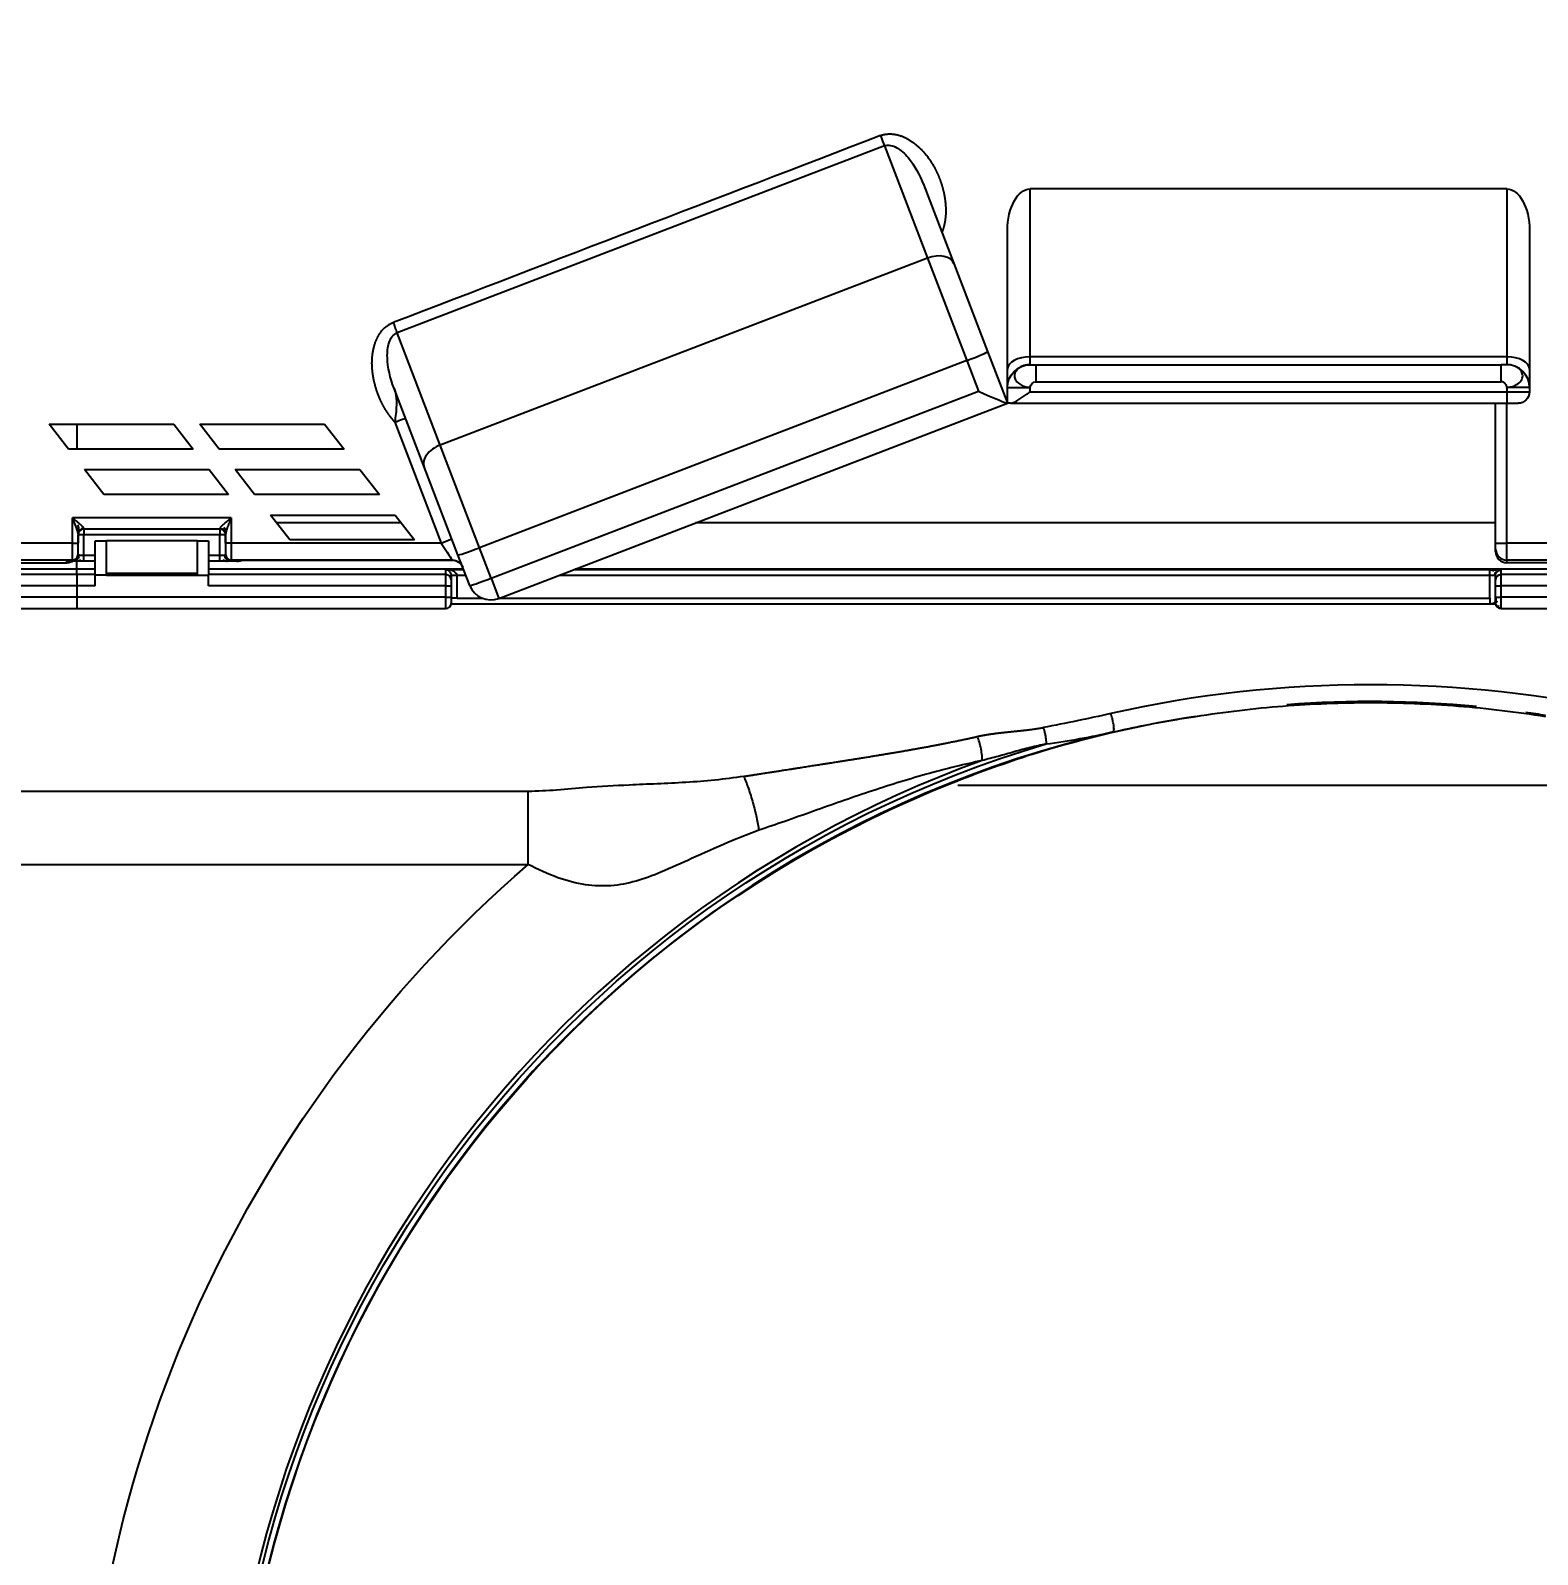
# Model space of a CAD drawing. Header units: millimetres. Extents: x 22 to 2359, y 6 to 1660.
# Drawn here: x 1728.4 to 1861.2, y 1192.6 to 1327 of the extents above; entities that cross this region are included whole.
import ezdxf

# ---------------------------------------------------------------- set-up
doc = ezdxf.new("R2010")
doc.units = ezdxf.units.MM
doc.layers.get('Defpoints').update_dxf_attribs({"linetype": 'CONTINUOUS'})
doc.layers.add('1LINE', color=7, linetype='CONTINUOUS')
doc.styles.add('Annotative', font='malgun.ttf')
doc.dimstyles.new('WOO', dxfattribs={"dimtxt": 20, "dimasz": 2, "dimexe": 1.25, "dimexo": 0.3, "dimgap": 1, "dimtad": 1, "dimdec": 1, "dimzin": 1, "dimdsep": 46, "dimtxsty": 'Annotative', "dimcen": 0, "dimclrd": 1, "dimclre": 1, "dimclrt": 2, "dimadec": 0, "dimazin": 0, "dimtfac": 1, "dimtdec": 1, "dimtofl": 0, "dimtmove": 0, "dimatfit": 3, "dimfxl": 0, "dimarcsym": 0})

# ---------------------------------------------------------------- blocks, each defined once
blk = doc.blocks.new('*D13')
at = {"layer": '1LINE', "color": 1, "lineweight": -2}
for p, q in [((1916.75, 1347.55), (2153.47, 1347.55)), ((2152.22, 1345.55), (2152.22, 910.69)), ((1846.75, 908.69), (2153.47, 908.69))]:
    blk.add_line(p, q, dxfattribs=at)
at = {"layer": '1LINE', "color": 1}
for points in [[(2151.88, 1345.55), (2152.55, 1345.55), (2152.22, 1347.55)], [(2151.88, 910.69), (2152.55, 910.69), (2152.22, 908.69)]]:
    blk.add_solid(points, dxfattribs=at)
at = {"layer": 'Defpoints', "color": 0}
for p in [(1916.45, 1347.55), (1846.45, 908.69), (2152.22, 908.69)]:
    blk.add_point(p, dxfattribs=at)
at = {"layer": '1LINE', "color": 2, "insert": (2140.88, 1127.6), "char_height": 20, "attachment_point": 5, "rotation": 90, "style": 'Annotative'}
blk.add_mtext('439', dxfattribs=at)
blk = doc.blocks.new('*D14')
at = {"layer": '1LINE', "color": 1, "lineweight": -2}
for p, q in [((1916.75, 1386.55), (2202.92, 1386.55)), ((2201.67, 1384.55), (2201.67, 910.69)), ((1846.75, 908.69), (2202.92, 908.69))]:
    blk.add_line(p, q, dxfattribs=at)
at = {"layer": '1LINE', "color": 1}
for points in [[(2201.33, 1384.55), (2202, 1384.55), (2201.67, 1386.55)], [(2201.33, 910.69), (2202, 910.69), (2201.67, 908.69)]]:
    blk.add_solid(points, dxfattribs=at)
at = {"layer": 'Defpoints', "color": 0}
for p in [(1916.45, 1386.55), (1846.45, 908.69), (2201.67, 908.69)]:
    blk.add_point(p, dxfattribs=at)
at = {"layer": '1LINE', "color": 2, "insert": (2190.34, 1146.45), "char_height": 20, "attachment_point": 5, "rotation": 90, "style": 'Annotative'}
blk.add_mtext('478', dxfattribs=at)

msp = doc.modelspace()

# ---------------------------------------------------------------- linework, layer by layer
at = {"layer": '1LINE'}
for p, q in [((1803.6, 1316.8), (1760.66, 1300.32)), ((1803.6, 1316.8), (1807.4, 1306.9)), ((1807.07, 1313.34), (1809.73, 1306.42)), ((1816.45, 1298.2), (1816.45, 1313.02)), ((1858.45, 1313.02), (1816.45, 1313.02)), ((1858.45, 1313.02), (1858.45, 1298.2)), ((1814.45, 1297.11), (1814.45, 1309.34)), ((1860.45, 1309.34), (1860.45, 1297.11)), ((1807.4, 1306.9), (1764.46, 1290.42)), ((1807.4, 1306.9), (1810.87, 1297.87)), ((1809.73, 1306.42), (1812.7, 1298.67)), ((1764.46, 1290.42), (1760.66, 1300.32)), ((1810.87, 1297.87), (1767.93, 1281.38)), ((1810.87, 1297.87), (1811.9, 1295.17)), ((1812.7, 1298.67), (1814.45, 1294.11)), ((1858.45, 1298.2), (1816.45, 1298.2)), ((1816.45, 1297.51), (1816.45, 1298.2)), ((1858.45, 1298.2), (1858.45, 1297.51)), ((1814.45, 1295.51), (1814.45, 1297.11)), ((1816.95, 1297.51), (1857.95, 1297.51)), ((1860.45, 1297.11), (1860.45, 1295.51)), ((1763.05, 1288.5), (1760.39, 1295.42)), ((1768.96, 1278.69), (1811.9, 1295.17)), ((1814.45, 1294.11), (1814.45, 1295.51)), ((1814.45, 1295.51), (1816.45, 1295.51)), ((1816.45, 1295.11), (1816.45, 1295.51)), ((1816.45, 1295.11), (1858.45, 1295.11)), ((1816.95, 1296.01), (1857.95, 1296.01)), ((1858.45, 1295.51), (1858.45, 1295.11)), ((1860.45, 1295.51), (1858.45, 1295.51)), ((1858.45, 1295.11), (1860.45, 1295.11)), ((1858.45, 1295.11), (1858.45, 1294.11)), ((1860.45, 1295.51), (1860.45, 1295.11)), ((1769.64, 1276.91), (1814.45, 1294.11)), ((1814.72, 1294.11), (1814.45, 1294.11)), ((1814.72, 1294.11), (1858.45, 1294.11)), ((1857.45, 1281.79), (1857.45, 1294.11)), ((1858.45, 1281.79), (1858.45, 1294.11)), ((1858.45, 1294.11), (1859.45, 1294.11)), ((1760.46, 1292.45), (1764.56, 1281.79)), ((1729.99, 1292.26), (1740.99, 1292.26)), ((1731.7, 1290.06), (1729.99, 1292.26)), ((1732.45, 1292.26), (1732.45, 1290.06)), ((1732.45, 1292.26), (1732.45, 1290.06)), ((1740.99, 1292.26), (1742.7, 1290.06)), ((1743.27, 1292.26), (1754.27, 1292.26)), ((1744.99, 1290.06), (1743.27, 1292.26)), ((1754.27, 1292.26), (1755.99, 1290.06)), ((1742.7, 1290.06), (1731.7, 1290.06)), ((1755.99, 1290.06), (1744.99, 1290.06)), ((1767.93, 1281.38), (1764.46, 1290.42)), ((1766.02, 1280.75), (1763.05, 1288.5)), ((1733.11, 1288.26), (1744.11, 1288.26)), ((1734.82, 1286.06), (1733.11, 1288.26)), ((1744.11, 1288.26), (1745.82, 1286.06)), ((1746.39, 1288.26), (1757.39, 1288.26)), ((1748.1, 1286.06), (1746.39, 1288.26)), ((1757.39, 1288.26), (1759.1, 1286.06)), ((1745.82, 1286.06), (1734.82, 1286.06)), ((1759.1, 1286.06), (1748.1, 1286.06)), ((1746.05, 1284.02), (1732.05, 1284.02)), ((1732.05, 1281.79), (1732.05, 1284.02)), ((1733.05, 1283.02), (1733.05, 1283.07)), ((1745.05, 1283.02), (1733.05, 1283.02)), ((1733.05, 1283.02), (1733.05, 1282.52)), ((1745.05, 1283.07), (1745.05, 1283.02)), ((1745.05, 1283.02), (1745.05, 1282.52)), ((1746.05, 1284.02), (1746.05, 1281.79)), ((1749.5, 1284.26), (1760.5, 1284.26)), ((1751.21, 1282.06), (1749.5, 1284.26)), ((1761.05, 1283.56), (1750.05, 1283.56)), ((1760.5, 1284.26), (1762.21, 1282.06)), ((1857.45, 1283.56), (1786.97, 1283.56)), ((1732.05, 1281.79), (1710.45, 1281.79)), ((1732.05, 1281.79), (1732.55, 1281.79)), ((1732.05, 1280.29), (1732.05, 1281.79)), ((1732.55, 1282.6), (1732.55, 1281.79)), ((1732.55, 1281.79), (1732.55, 1282.52)), ((1733.05, 1282.52), (1732.55, 1282.52)), ((1732.55, 1280.79), (1732.55, 1281.79)), ((1733.05, 1280.7), (1733.05, 1282.52)), ((1745.05, 1282.52), (1733.05, 1282.52)), ((1734.05, 1281.97), (1735.05, 1281.97)), ((1734.05, 1278.97), (1734.05, 1281.97)), ((1735.05, 1278.97), (1735.05, 1281.97)), ((1743.05, 1281.97), (1735.05, 1281.97)), ((1743.05, 1281.97), (1744.05, 1281.97)), ((1743.05, 1281.97), (1743.05, 1278.97)), ((1744.05, 1281.97), (1744.05, 1278.97)), ((1745.05, 1280.7), (1745.05, 1282.52)), ((1745.55, 1282.52), (1745.05, 1282.52)), ((1745.55, 1282.6), (1745.55, 1281.79)), ((1745.55, 1281.79), (1745.55, 1282.52)), ((1746.05, 1281.79), (1745.55, 1281.79)), ((1745.55, 1281.79), (1745.55, 1280.79)), ((1764.56, 1281.79), (1746.05, 1281.79)), ((1746.05, 1281.79), (1746.05, 1280.29)), ((1762.21, 1282.06), (1751.21, 1282.06)), ((1857.45, 1281.79), (1858.45, 1281.79)), ((1857.45, 1281.29), (1857.45, 1281.79)), ((1946.85, 1281.79), (1858.45, 1281.79)), ((1858.45, 1280.29), (1858.45, 1281.79)), ((1732.05, 1280.29), (1710.45, 1280.29)), ((1732.05, 1280.22), (1732.05, 1280.29)), ((1732.55, 1280.72), (1732.55, 1280.79)), ((1732.55, 1280.72), (1732.55, 1280.79)), ((1734.05, 1280.7), (1733.05, 1280.7)), ((1733.05, 1280.2), (1733.05, 1280.7)), ((1745.05, 1280.7), (1744.05, 1280.7)), ((1745.55, 1280.79), (1745.55, 1280.72)), ((1745.55, 1280.72), (1745.55, 1280.79)), ((1765.52, 1280.29), (1746.05, 1280.29)), ((1746.05, 1280.29), (1746.05, 1280.22)), ((1765.52, 1280.29), (1765.53, 1280.26)), ((1767.06, 1278.06), (1766.02, 1280.75)), ((1768.96, 1278.69), (1767.93, 1281.38)), ((1857.45, 1281.05), (1857.45, 1281.29)), ((1946.85, 1280.29), (1858.45, 1280.29)), ((1858.45, 1280.05), (1858.45, 1280.29)), ((1732.45, 1279.01), (1653.48, 1279.01)), ((1732.45, 1279.49), (1721.45, 1279.49)), ((1731.55, 1280.02), (1723.45, 1280.02)), ((1734.05, 1280.19), (1731.55, 1280.19)), ((1731.55, 1280.02), (1731.55, 1280.19)), ((1731.55, 1280.02), (1731.55, 1280.02)), ((1732.45, 1279.49), (1732.45, 1280.19)), ((1732.45, 1279.49), (1732.45, 1280.19)), ((1732.45, 1279.01), (1732.45, 1279.49)), ((1734.05, 1279.49), (1732.45, 1279.49)), ((1732.45, 1279.01), (1732.45, 1279.49)), ((1734.05, 1279.01), (1732.45, 1279.01)), ((1732.45, 1279.01), (1732.45, 1278.01)), ((1732.45, 1279.01), (1732.45, 1278.01)), ((1734.05, 1280.2), (1733.05, 1280.2)), ((1735.05, 1278.97), (1734.05, 1278.97)), ((1734.05, 1278.01), (1734.05, 1278.97)), ((1743.05, 1279.09), (1735.05, 1279.09)), ((1735.05, 1278.97), (1743.05, 1278.97)), ((1743.05, 1278.97), (1744.05, 1278.97)), ((1745.05, 1280.2), (1744.05, 1280.2)), ((1746.55, 1280.19), (1744.05, 1280.19)), ((1764.95, 1279.01), (1744.05, 1279.01)), ((1744.05, 1278.01), (1744.05, 1278.97)), ((1766.51, 1279.49), (1744.06, 1279.49)), ((1765.53, 1280.26), (1746.55, 1280.26)), ((1746.55, 1280.19), (1746.55, 1280.26)), ((1766.53, 1279.44), (1764.95, 1279.44)), ((1764.95, 1279.01), (1764.95, 1279.44)), ((1764.95, 1278.01), (1764.95, 1279.01)), ((1765.95, 1276.94), (1765.95, 1278.94)), ((1766.72, 1278.94), (1765.95, 1278.94)), ((1856.95, 1278.94), (1774.93, 1278.94)), ((1856.95, 1279.44), (1776.24, 1279.44)), ((1948.85, 1279.49), (1776.36, 1279.49)), ((1856.95, 1276.94), (1856.95, 1278.94)), ((1857.95, 1279.01), (1857.95, 1279.41)), ((1948.85, 1279.01), (1857.95, 1279.01)), ((1857.95, 1278.01), (1857.95, 1279.01)), ((1890.45, 1280.03), (1859.45, 1280.03)), ((1859.45, 1280.03), (1859.45, 1280.03)), ((1732.45, 1278.01), (1653.48, 1278.01)), ((1732.45, 1278.01), (1732.45, 1277.01)), ((1734.05, 1278.01), (1732.45, 1278.01)), ((1732.45, 1278.01), (1732.45, 1277.01)), ((1764.95, 1278.01), (1744.05, 1278.01)), ((1764.95, 1277.01), (1764.95, 1278.01)), ((1764.95, 1278.01), (1765.45, 1278.01)), ((1765.45, 1278.67), (1765.45, 1278.91)), ((1765.45, 1277.01), (1765.45, 1278.01)), ((1768.96, 1278.69), (1769.64, 1276.91)), ((1857.45, 1278.51), (1857.45, 1278.91)), ((1857.45, 1277.01), (1857.45, 1278.91)), ((1857.45, 1277.01), (1857.45, 1278.01)), ((1857.45, 1278.01), (1857.95, 1278.01)), ((1857.95, 1277.01), (1857.95, 1278.01)), ((1948.85, 1278.01), (1857.95, 1278.01)), ((1732.45, 1277.01), (1653.48, 1277.01)), ((1764.95, 1277.01), (1732.45, 1277.01)), ((1732.45, 1277.01), (1732.45, 1276.01)), ((1732.45, 1277.01), (1732.45, 1276.01)), ((1764.95, 1276.01), (1764.95, 1277.01)), ((1764.95, 1277.01), (1765.45, 1277.01)), ((1765.45, 1276.91), (1765.45, 1277.01)), ((1765.45, 1276.44), (1856.97, 1276.44)), ((1765.95, 1276.94), (1768.13, 1276.94)), ((1769.72, 1276.94), (1856.95, 1276.94)), ((1857.45, 1277.01), (1857.95, 1277.01)), ((1857.46, 1276.51), (1857.45, 1276.54)), ((2047.48, 1277.01), (1857.95, 1277.01)), ((1857.95, 1276.01), (1857.95, 1277.01)), ((1653.48, 1276.01), (1732.45, 1276.01)), ((1732.45, 1276.01), (1764.95, 1276.01)), ((1857.95, 1276.01), (2047.48, 1276.01)), ((1809.53, 1260.65), (1809.57, 1260.65)), ((1772.22, 1259.88), (1701.65, 1259.88)), ((1675.18, 1253.45), (1772.22, 1253.45))]:
    msp.add_line(p, q, dxfattribs=at)
at = {"layer": '1LINE', "extrusion": (0, 0, -1)}
for centre, radius, start, end in [((-1816.45, 1295.51), 2, 0, 90), ((-1859.45, 1295.11), 1, 180, 270), ((-1745.05, 1282.52), 0.5, 90, 179.9988), ((-1846.45, 1167.7), 100.54, 358.3628, 73.4699), ((-1846.45, 1167.7), 100.02, 358.3628, 68.3339), ((-1846.45, 1167.7), 100, 358.3628, 68.3591), ((-1846.45, 1167.7), 113.42, 358.3628, 49.1172)]:
    msp.add_arc(centre, radius, start, end, dxfattribs=at)
at = {"layer": '1LINE'}
for centre, radius, start, end in [((1858.45, 1295.51), 2, 0, 90), ((1733.05, 1282.52), 0.5, 90, 179.9992), ((1768.92, 1278.78), 2, 201, 291), ((1764.95, 1276.51), 0.5, 270, 0), ((1846.45, 1167.7), 100, 98.8607, 106.6172), ((1846.45, 1167.7), 100.04, 103.1004, 181.6372), ((1846.45, 1167.7), 100.9, 109.8274, 181.6372)]:
    msp.add_arc(centre, radius, start, end, dxfattribs=at)
at = {"layer": '1LINE', "extrusion": (0, 0, -1)}
msp.add_ellipse((1816.45, 1309.34), major_axis=(0, 3.67), ratio=0.544639, start_param=4.712389, end_param=6.283185, dxfattribs=at)
at = {"layer": '1LINE', "extrusion": (7.49855e-33, 6.12303e-17, -1)}
msp.add_ellipse((1858.45, 1309.34), major_axis=(0, -3.67), ratio=0.544639, start_param=3.141593, end_param=4.712389, dxfattribs=at)
at = {"layer": '1LINE'}
for centre, major_axis, ratio, start_param, end_param in [((1807.86, 1305.7), (1.87, 0.72), 0.643469, 0, 1.570796), ((1810.84, 1297.96), (1.87, 0.72), 0.048152, 4.712389, 6.283185), ((1816.45, 1297.11), (-2, 0), 0.544639, 4.712389, 6.283185), ((1858.45, 1297.11), (2, 0), 0.544639, 0, 1.570796), ((1811.87, 1295.26), (2.58, -1.15), 0.02409, 4.736475, 6.2591), ((1764.92, 1289.22), (-1.87, -0.72), 0.643469, 4.712389, 6.283192), ((1732.05, 1280.79), (-0.5, 0), 0.999848, 1.570796, 3.141625), ((1746.05, 1280.79), (0.5, 0), 0.999848, 3.141593, 4.712389), ((1746.05, 1280.72), (0.5, 0), 0.999848, 3.141595, 4.712389), ((1767.89, 1281.47), (-1.87, -0.72), 0.048152, 0, 1.570796), ((1858.45, 1281.29), (-1, 0), 0.999848, 0, 1.570796), ((1858.45, 1281.05), (-1, 0), 0.999848, 0, 1.570796), ((1746.55, 1281.19), (1, 0), 0.999848, 4.712389, 5.088322), ((1764.95, 1278.51), (-0.5, 0), 0.999391, 3.141593, 4.712389), ((1857.95, 1278.51), (-0.5, 0), 0.999391, 4.712389, 6.283185), ((1768.92, 1278.78), (-1.87, -0.72), 0.048152, 0, 1.570796), ((1857.95, 1276.51), (0.5, 0), 0.999391, 3.141593, 4.712389), ((1846.45, 1170.55), (0, -97.27), 0.999571, 3.04544, 3.217747), ((1846.45, 1170.55), (0, -97.27), 0.999571, 2.98242, 3.000505)]:
    msp.add_ellipse(centre, major_axis=major_axis, ratio=ratio, start_param=start_param, end_param=end_param, dxfattribs=at)
for points, degree in [([(1803.26, 1317.7), (1788.95, 1312.21), (1774.64, 1306.72), (1760.33, 1301.22)], 3), ([(1803.25, 1317.7), (1803.38, 1317.39), (1803.51, 1317.05), (1803.6, 1316.8)], 3), ([(1816.45, 1297.51), (1816.46, 1297.51), (1816.54, 1297.51), (1816.69, 1297.51), (1816.86, 1297.51), (1816.95, 1297.51)], 2), ([(1816.95, 1297.51), (1816.95, 1297.51), (1816.95, 1296.8), (1816.95, 1296.01)], 3), ([(1857.95, 1296.01), (1857.95, 1296.8), (1857.95, 1297.51), (1857.95, 1297.51)], 3), ([(1858.45, 1297.51), (1858.44, 1297.51), (1858.2, 1297.51), (1857.95, 1297.51)], 3), ([(1816.45, 1295.51), (1816.46, 1295.76), (1816.7, 1296.01), (1816.95, 1296.01)], 3), ([(1858.45, 1295.51), (1858.45, 1295.6), (1858.37, 1295.78), (1858.22, 1295.93), (1858.04, 1296.01), (1857.95, 1296.01)], 2), ([(1733.05, 1283.07), (1732.79, 1283.07), (1732.55, 1282.85), (1732.55, 1282.6)], 3), ([(1745.05, 1283.07), (1745.35, 1283.07), (1745.55, 1282.88), (1745.55, 1282.6)], 3), ([(1764.56, 1281.79), (1765.04, 1281.97), (1765.49, 1282.15), (1765.49, 1282.15)], 3), ([(1764.56, 1281.79), (1765.03, 1281.04), (1765.51, 1280.3), (1765.52, 1280.29)], 3), ([(1732.05, 1280.22), (1732.31, 1280.22), (1732.55, 1280.46), (1732.55, 1280.72)], 3), ([(1745.05, 1280.2), (1745.05, 1280.2), (1745.05, 1280.44), (1745.05, 1280.7)], 3), ([(1745.65, 1280.43), (1745.61, 1280.47), (1745.43, 1280.52)], 2), ([(1765.52, 1280.29), (1765.87, 1280.29), (1766.31, 1280.02), (1766.45, 1279.65)], 3), ([(1733.05, 1280.2), (1732.96, 1280.2), (1732.78, 1280.2), (1732.6, 1280.2), (1732.43, 1280.2), (1732.28, 1280.21), (1732.17, 1280.21), (1732.09, 1280.21), (1732.05, 1280.22), (1732.05, 1280.22)], 2), ([(1746.05, 1280.22), (1746.05, 1280.22), (1746.02, 1280.21), (1745.95, 1280.21), (1745.84, 1280.21), (1745.7, 1280.2), (1745.53, 1280.2), (1745.34, 1280.2), (1745.15, 1280.2), (1745.05, 1280.2)], 2), ([(1765.95, 1278.94), (1765.69, 1278.93), (1765.45, 1278.92), (1765.45, 1278.91)], 3), ([(1856.95, 1278.94), (1856.95, 1279.2), (1856.95, 1279.43), (1856.95, 1279.44)], 3), ([(1765.45, 1278.51), (1765.45, 1278.64), (1765.45, 1278.77), (1765.45, 1278.91)], 3), ([(1765.45, 1278.01), (1765.45, 1278.1), (1765.45, 1278.26), (1765.45, 1278.45), (1765.45, 1278.5), (1765.45, 1278.51)], 3), ([(1857.45, 1278.01), (1857.45, 1278.09), (1857.45, 1278.25), (1857.45, 1278.45), (1857.45, 1278.5), (1857.45, 1278.51)], 3), ([(1765.45, 1276.51), (1765.45, 1276.5), (1765.45, 1276.55), (1765.45, 1276.74), (1765.45, 1276.91), (1765.45, 1277.01)], 3), ([(1869.35, 1266.76), (1854.34, 1270.15), (1838.57, 1270.15), (1823.55, 1266.76)], 3), ([(1823.55, 1266.76), (1821.58, 1266.31), (1819.6, 1265.9), (1817.61, 1265.53)], 3), ([(1817.85, 1264.08), (1819.85, 1264.35), (1821.83, 1264.7), (1823.78, 1265.14)], 3), ([(1817.86, 1263.53), (1816.86, 1263.23), (1814.93, 1262.63), (1812.15, 1261.67), (1810.39, 1261), (1809.53, 1260.65)], 3), ([(1809.57, 1260.65), (1811.72, 1261.51), (1813.89, 1262.29), (1816.07, 1262.99)], 3), ([(1772.22, 1253.45), (1772.22, 1255.78), (1772.22, 1258.1), (1772.22, 1259.88)], 3)]:
    msp.add_open_spline(points, degree=degree, dxfattribs=at)
for points, degree, knots in [([(1803.26, 1317.7), (1803.53, 1317.81), (1804.14, 1317.87), (1804.8, 1317.78), (1805.47, 1317.53), (1806.13, 1317.12), (1806.77, 1316.58), (1807.38, 1315.89), (1807.91, 1315.09), (1808.13, 1314.66), (1808.34, 1314.24), (1808.5, 1313.81), (1808.65, 1313.4), (1808.76, 1312.98), (1808.96, 1312.22), (1809, 1311.48), (1809.04, 1310.82), (1808.95, 1310.22), (1808.86, 1309.65), (1808.67, 1309.17)], 2, [0, 0, 0, 0.0625, 0.125, 0.1875, 0.25, 0.3125, 0.375, 0.4375, 0.5, 0.5, 0.5625, 0.5625, 0.625, 0.625, 0.75, 0.75, 0.875, 0.875, 1, 1, 1]), ([(1803.6, 1316.8), (1803.93, 1316.93), (1804.34, 1316.84), (1805.06, 1316.43), (1805.39, 1316.12), (1806.27, 1315.08), (1806.73, 1314.23), (1807.07, 1313.34)], 3, [0, 0, 0, 0, 0.25, 0.25, 0.5, 0.5, 1, 1, 1, 1]), ([(1760.46, 1292.45), (1760.11, 1292.84), (1759.8, 1293.3), (1759.46, 1293.81), (1759.2, 1294.39), (1758.9, 1295.05), (1758.72, 1295.74), (1758.62, 1296.11), (1758.49, 1296.88), (1758.44, 1297.64), (1758.48, 1298.36), (1758.6, 1299), (1758.78, 1299.58), (1759.15, 1300.36), (1759.73, 1300.91), (1760.14, 1301.16), (1760.33, 1301.22)], 2, [0, 0, 0, 0.125, 0.125, 0.25, 0.25, 0.375, 0.375, 0.4375, 0.5, 0.5625, 0.625, 0.6875, 0.75, 0.875, 0.946429, 1, 1, 1]), ([(1760.33, 1301.22), (1760.36, 1301.14), (1760.42, 1300.98), (1760.53, 1300.66), (1760.61, 1300.45), (1760.66, 1300.32)], 3, [0, 0, 0, 0, 0.250434, 0.500921, 1, 1, 1, 1]), ([(1760.39, 1295.42), (1760.05, 1296.31), (1759.83, 1297.25), (1759.79, 1298.61), (1759.83, 1299.06), (1760.09, 1299.85), (1760.32, 1300.19), (1760.66, 1300.32)], 3, [0, 0, 0, 0, 0.5, 0.5, 0.75, 0.75, 1, 1, 1, 1]), ([(1816.45, 1297.51), (1816.26, 1297.5), (1815.84, 1297.46), (1815.34, 1297.17), (1815.05, 1296.75), (1815.05, 1296.33), (1815.26, 1296.01), (1815.58, 1295.75), (1815.98, 1295.56), (1816.3, 1295.53), (1816.45, 1295.51)], 3, [0, 0, 0, 0, 0.133942, 0.284824, 0.434307, 0.567442, 0.679194, 0.786792, 0.89198, 1, 1, 1, 1]), ([(1858.45, 1295.51), (1858.52, 1295.52), (1858.72, 1295.53), (1859.12, 1295.63), (1859.56, 1295.91), (1859.86, 1296.3), (1859.86, 1296.72), (1859.64, 1297.08), (1859.3, 1297.34), (1858.88, 1297.49), (1858.58, 1297.51), (1858.45, 1297.51)], 3, [0, 0, 0, 0, 0.043555, 0.143366, 0.284798, 0.43165, 0.56654, 0.678897, 0.795387, 0.912993, 1, 1, 1, 1]), ([(1760.39, 1295.42), (1760.43, 1295.3), (1760.52, 1295.06), (1760.58, 1294.69), (1760.61, 1294.31), (1760.6, 1293.83), (1760.56, 1293.21), (1760.49, 1292.7), (1760.46, 1292.45)], 3, [0, 0, 0, 0, 0.149774, 0.29022, 0.422741, 0.548693, 0.783965, 1, 1, 1, 1]), ([(1814.72, 1294.11), (1814.81, 1294.11), (1814.91, 1294.15), (1815.16, 1294.26), (1815.31, 1294.34), (1815.68, 1294.58), (1815.92, 1294.74), (1816.25, 1294.97), (1816.35, 1295.04), (1816.45, 1295.11), (1816.45, 1295.11), (1816.45, 1295.11)], 3, [0, 0, 0, 0, 0.218241, 0.218241, 0.476828, 0.476828, 0.842216, 0.842216, 0.99618, 0.99618, 1, 1, 1, 1]), ([(1760.46, 1292.45), (1760.68, 1292.53), (1760.94, 1292.63), (1761.31, 1292.77), (1761.4, 1292.81), (1761.4, 1292.81)], 3, [0, 0, 0, 0, 0.5, 0.5, 1, 1, 1, 1]), ([(1733.05, 1283.07), (1733.05, 1283.1), (1733.03, 1283.15), (1732.94, 1283.25), (1732.82, 1283.36), (1732.71, 1283.47), (1732.61, 1283.55), (1732.51, 1283.64), (1732.33, 1283.79), (1732.16, 1283.93), (1732.05, 1284.02)], 3, [0, 0, 0, 0, 0.10869, 0.235989, 0.355642, 0.480271, 0.544396, 0.609505, 0.741607, 1, 1, 1, 1]), ([(1732.55, 1282.6), (1732.55, 1282.65), (1732.54, 1282.73), (1732.48, 1282.94), (1732.37, 1283.23), (1732.22, 1283.62), (1732.11, 1283.88), (1732.05, 1284.02)], 3, [0, 0, 0, 0, 0.124715, 0.222987, 0.469287, 0.735705, 1, 1, 1, 1]), ([(1732.51, 1283.38), (1732.55, 1283.26), (1732.59, 1283.1), (1732.61, 1282.91), (1732.61, 1282.83), (1732.6, 1282.8)], 3, [0, 0, 0, 0, 0.542705, 0.786556, 1, 1, 1, 1]), ([(1746.05, 1284.02), (1745.94, 1283.93), (1745.78, 1283.79), (1745.59, 1283.64), (1745.5, 1283.56), (1745.45, 1283.52), (1745.38, 1283.46), (1745.28, 1283.36), (1745.16, 1283.25), (1745.07, 1283.15), (1745.06, 1283.1), (1745.05, 1283.07)], 3, [0, 0, 0, 0, 0.258212, 0.390474, 0.455699, 0.487963, 0.51996, 0.644827, 0.764562, 0.891441, 1, 1, 1, 1]), ([(1745.38, 1283.16), (1745.44, 1283.13), (1745.51, 1283.06), (1745.58, 1282.96), (1745.61, 1282.91), (1745.62, 1282.88)], 3, [0, 0, 0, 0, 0.460074, 0.721898, 1, 1, 1, 1]), ([(1746.05, 1284.02), (1746, 1283.88), (1745.89, 1283.62), (1745.74, 1283.23), (1745.63, 1282.94), (1745.57, 1282.73), (1745.56, 1282.65), (1745.55, 1282.6)], 3, [0, 0, 0, 0, 0.264086, 0.530895, 0.777481, 0.869255, 1, 1, 1, 1]), ([(1732.4, 1280.2), (1732.44, 1280.2), (1732.52, 1280.21), (1732.63, 1280.23), (1732.72, 1280.28), (1732.78, 1280.32), (1732.8, 1280.35)], 3, [0, 0, 0, 0, 0.250772, 0.501889, 0.752278, 1, 1, 1, 1]), ([(1732.59, 1280.71), (1732.59, 1280.68), (1732.59, 1280.62), (1732.56, 1280.53), (1732.52, 1280.43), (1732.48, 1280.38), (1732.45, 1280.36)], 3, [0, 0, 0, 0, 0.232665, 0.479579, 0.736995, 1, 1, 1, 1]), ([(1732.67, 1280.52), (1732.62, 1280.5), (1732.54, 1280.48), (1732.48, 1280.45), (1732.47, 1280.44), (1732.46, 1280.43)], 3, [0, 0, 0, 0, 0.48767, 0.740724, 1, 1, 1, 1]), ([(1733.05, 1280.7), (1733.03, 1280.7), (1732.95, 1280.7), (1732.8, 1280.7), (1732.65, 1280.71), (1732.57, 1280.71), (1732.55, 1280.72), (1732.55, 1280.72)], 3, [0, 0, 0, 0, 0.076518, 0.319606, 0.580927, 0.842267, 1, 1, 1, 1]), ([(1745.55, 1280.72), (1745.55, 1280.72), (1745.55, 1280.71), (1745.5, 1280.71), (1745.37, 1280.7), (1745.2, 1280.7), (1745.09, 1280.7), (1745.05, 1280.7)], 3, [0, 0, 0, 0, 0.076453, 0.319581, 0.580927, 0.842255, 1, 1, 1, 1]), ([(1745.31, 1280.35), (1745.33, 1280.32), (1745.39, 1280.28), (1745.48, 1280.23), (1745.59, 1280.21), (1745.67, 1280.2), (1745.7, 1280.2)], 3, [0, 0, 0, 0, 0.248269, 0.498953, 0.74998, 1, 1, 1, 1]), ([(1745.65, 1280.36), (1745.63, 1280.38), (1745.59, 1280.43), (1745.55, 1280.53), (1745.52, 1280.62), (1745.52, 1280.68), (1745.52, 1280.71)], 3, [0, 0, 0, 0, 0.263007, 0.520423, 0.767335, 1, 1, 1, 1]), ([(1732.09, 1280.18), (1732.03, 1280.14), (1731.87, 1280.06), (1731.68, 1280.04), (1731.55, 1280.02)], 3, [0, 0, 0, 0, 0.323471, 1, 1, 1, 1]), ([(1732.47, 1280.24), (1732.51, 1280.24), (1732.59, 1280.24), (1732.74, 1280.24), (1732.9, 1280.23), (1733.01, 1280.23), (1733.06, 1280.23)], 3, [0, 0, 0, 0, 0.249759, 0.499723, 0.749872, 1, 1, 1, 1]), ([(1745.05, 1280.23), (1745.11, 1280.23), (1745.22, 1280.23), (1745.37, 1280.24), (1745.52, 1280.24), (1745.6, 1280.24), (1745.64, 1280.24)], 3, [0, 0, 0, 0, 0.250247, 0.500402, 0.750401, 1, 1, 1, 1]), ([(1765.95, 1278.94), (1765.95, 1279.12), (1765.74, 1279.26), (1765.37, 1279.41), (1765.15, 1279.45), (1764.95, 1279.44)], 3, [0, 0, 0, 0, 0.5, 0.5, 1, 1, 1, 1]), ([(1765.45, 1278.91), (1765.45, 1278.96), (1765.44, 1279.07), (1765.36, 1279.21), (1765.25, 1279.34), (1765.13, 1279.4), (1765.03, 1279.43), (1764.98, 1279.44), (1764.95, 1279.44)], 3, [0, 0, 0, 0, 0.111165, 0.260384, 0.462571, 0.740025, 0.872717, 1, 1, 1, 1]), ([(1766.13, 1280.06), (1766.06, 1280.11), (1765.9, 1280.2), (1765.69, 1280.25), (1765.56, 1280.26), (1765.53, 1280.26)], 3, [0, 0, 0, 0, 0.386136, 0.844013, 1, 1, 1, 1]), ([(1857.54, 1279.4), (1857.5, 1279.4), (1857.41, 1279.4), (1857.27, 1279.41), (1857.11, 1279.41), (1857, 1279.41), (1856.94, 1279.41)], 3, [0, 0, 0, 0, 0.249534, 0.49926, 0.749473, 1, 1, 1, 1]), ([(1857.95, 1279.41), (1857.95, 1279.41), (1857.95, 1279.41), (1857.93, 1279.42), (1857.89, 1279.42), (1857.79, 1279.43), (1857.66, 1279.43), (1857.53, 1279.44), (1857.42, 1279.44), (1857.31, 1279.44), (1857.18, 1279.44), (1857.05, 1279.44), (1856.99, 1279.44), (1856.95, 1279.44)], 3, [0, 0, 0, 0, 0.063821, 0.125392, 0.245608, 0.369584, 0.500482, 0.631304, 0.681897, 0.755214, 0.875073, 0.936425, 1, 1, 1, 1]), ([(1857.45, 1278.91), (1857.44, 1278.91), (1857.43, 1278.92), (1857.3, 1278.93), (1857.15, 1278.94), (1857.02, 1278.94), (1856.95, 1278.94)], 3, [0, 0, 0, 0, 0.290046, 0.501327, 0.758061, 1, 1, 1, 1]), ([(1857.49, 1279.44), (1857.46, 1279.44), (1857.41, 1279.43), (1857.33, 1279.41), (1857.26, 1279.36), (1857.22, 1279.32), (1857.2, 1279.29)], 3, [0, 0, 0, 0, 0.212469, 0.469918, 0.733711, 1, 1, 1, 1]), ([(1857.33, 1279.12), (1857.36, 1279.12), (1857.41, 1279.12), (1857.46, 1279.13), (1857.5, 1279.14), (1857.51, 1279.14), (1857.51, 1279.14)], 3, [0, 0, 0, 0, 0.247145, 0.49598, 0.7468, 1, 1, 1, 1]), ([(1857.41, 1278.92), (1857.42, 1278.95), (1857.42, 1279.01), (1857.45, 1279.11), (1857.49, 1279.2), (1857.53, 1279.25), (1857.55, 1279.27)], 3, [0, 0, 0, 0, 0.232668, 0.479581, 0.736996, 1, 1, 1, 1]), ([(1859.45, 1280.03), (1859.36, 1280.03), (1859.16, 1280.03), (1858.87, 1280.04), (1858.64, 1280.04), (1858.49, 1280.05), (1858.45, 1280.05), (1858.45, 1280.05), (1858.45, 1280.05)], 3, [0, 0, 0, 0, 0.179459, 0.383119, 0.59092, 0.794582, 0.984702, 1, 1, 1, 1]), ([(1765.95, 1276.94), (1765.89, 1276.94), (1765.76, 1276.93), (1765.59, 1276.92), (1765.47, 1276.92), (1765.46, 1276.91), (1765.45, 1276.91)], 3, [0, 0, 0, 0, 0.232139, 0.499985, 0.76266, 1, 1, 1, 1]), ([(1856.94, 1276.44), (1857.01, 1276.44), (1857.12, 1276.45), (1857.26, 1276.47), (1857.34, 1276.51), (1857.38, 1276.55), (1857.39, 1276.57)], 3, [0, 0, 0, 0, 0.287207, 0.55526, 0.805049, 1, 1, 1, 1]), ([(1856.95, 1276.44), (1856.99, 1276.44), (1857.05, 1276.44), (1857.18, 1276.44), (1857.32, 1276.44), (1857.43, 1276.44), (1857.48, 1276.44)], 3, [0, 0, 0, 0, 0.180383, 0.354456, 0.694535, 1, 1, 1, 1]), ([(1857.45, 1276.51), (1857.45, 1276.51), (1857.45, 1276.51), (1857.45, 1276.52), (1857.45, 1276.55), (1857.45, 1276.61), (1857.45, 1276.67), (1857.45, 1276.75), (1857.45, 1276.89), (1857.45, 1277.01)], 2, [0, 0, 0, 0.0625, 0.125, 0.25, 0.375, 0.5, 0.625, 0.75, 1, 1, 1]), ([(1857.6, 1276.68), (1857.57, 1276.64), (1857.53, 1276.57), (1857.49, 1276.52), (1857.47, 1276.51), (1857.47, 1276.51)], 3, [0, 0, 0, 0, 0.418357, 0.808352, 1, 1, 1, 1]), ([(1857.49, 1277.01), (1857.49, 1276.96), (1857.49, 1276.88), (1857.49, 1276.75), (1857.49, 1276.62), (1857.49, 1276.55), (1857.49, 1276.51)], 3, [0, 0, 0, 0, 0.231993, 0.478715, 0.736388, 1, 1, 1, 1]), ([(1857.49, 1276.32), (1857.5, 1276.29), (1857.53, 1276.23), (1857.6, 1276.2), (1857.67, 1276.22), (1857.73, 1276.27), (1857.76, 1276.31)], 3, [0, 0, 0, 0, 0.21284, 0.453599, 0.718416, 1, 1, 1, 1]), ([(1857.6, 1276.21), (1857.62, 1276.19), (1857.67, 1276.15), (1857.76, 1276.1), (1857.86, 1276.08), (1857.92, 1276.07), (1857.95, 1276.07)], 3, [0, 0, 0, 0, 0.262664, 0.519965, 0.766998, 1, 1, 1, 1]), ([(1831.05, 1266.51), (1832.33, 1266.71), (1833.6, 1266.89), (1836.16, 1267.19), (1837.44, 1267.32), (1841.29, 1267.62), (1843.87, 1267.73), (1849.03, 1267.73), (1851.61, 1267.62), (1855.47, 1267.32), (1856.75, 1267.19), (1859.31, 1266.89), (1860.58, 1266.71), (1861.86, 1266.51)], 3, [0, 0, 0, 0, 0.125, 0.125, 0.25, 0.25, 0.5, 0.5, 0.75, 0.75, 0.875, 0.875, 1, 1, 1, 1]), ([(1811.81, 1264.74), (1812.15, 1264.82), (1812.52, 1264.88), (1812.86, 1264.94), (1813.24, 1264.99), (1813.57, 1265.04), (1813.97, 1265.08), (1814.26, 1265.11), (1814.7, 1265.16), (1814.73, 1265.16), (1815.07, 1265.2), (1815.29, 1265.22), (1815.43, 1265.23), (1815.85, 1265.28), (1816.16, 1265.31), (1816.56, 1265.36), (1816.89, 1265.41), (1817.27, 1265.46), (1817.61, 1265.53)], 2, [0, 0, 0, 0.125, 0.125, 0.25, 0.25, 0.375, 0.375, 0.5, 0.5, 0.5625, 0.5625, 0.625, 0.625, 0.75, 0.75, 0.875, 0.875, 1, 1, 1]), ([(1817.61, 1265.53), (1817.62, 1265.5), (1817.65, 1265.41), (1817.68, 1265.3), (1817.7, 1265.18), (1817.73, 1265.06), (1817.76, 1264.92), (1817.79, 1264.77), (1817.81, 1264.61), (1817.83, 1264.48), (1817.84, 1264.37), (1817.85, 1264.28), (1817.85, 1264.19), (1817.85, 1264.12), (1817.85, 1264.08)], 3, [0, 0, 0, 0, 0.03108, 0.124745, 0.187188, 0.249631, 0.374517, 0.499403, 0.624289, 0.749176, 0.811619, 0.874062, 0.936505, 1, 1, 1, 1]), ([(1823.78, 1265.14), (1823.79, 1265.14), (1823.81, 1265.17), (1823.83, 1265.23), (1823.83, 1265.3), (1823.84, 1265.4), (1823.83, 1265.55), (1823.81, 1265.74), (1823.77, 1265.95), (1823.73, 1266.14), (1823.69, 1266.31), (1823.65, 1266.47), (1823.6, 1266.61), (1823.56, 1266.73), (1823.55, 1266.76)], 3, [0, 0, 0, 0, 0.063348, 0.125799, 0.18825, 0.250701, 0.375602, 0.500504, 0.625405, 0.750307, 0.812758, 0.875208, 0.968885, 1, 1, 1, 1]), ([(1823.78, 1265.14), (1825.64, 1265.56), (1828.06, 1266.04), (1830.49, 1266.43), (1831.05, 1266.51)], 3, [0, 0, 0, 0, 0.772268, 1, 1, 1, 1]), ([(1791.21, 1261.22), (1792.33, 1261.4), (1793.77, 1261.62), (1794.48, 1261.73), (1796.34, 1262.02), (1797.98, 1262.28), (1798.92, 1262.42), (1800.35, 1262.65), (1801.51, 1262.83), (1802.98, 1263.07), (1804.1, 1263.26), (1805.49, 1263.49), (1806.69, 1263.71), (1808.04, 1263.95), (1809.26, 1264.2), (1810.59, 1264.46), (1811.81, 1264.74)], 2, [0, 0, 0, 0.125, 0.125, 0.25, 0.25, 0.375, 0.375, 0.5, 0.5, 0.625, 0.625, 0.75, 0.75, 0.875, 0.875, 1, 1, 1]), ([(1812.23, 1262.62), (1812.23, 1262.74), (1812.22, 1263.03), (1812.13, 1263.63), (1811.98, 1264.25), (1811.86, 1264.6), (1811.81, 1264.74)], 3, [0, 0, 0, 0, 0.249765, 0.499844, 0.749923, 1, 1, 1, 1]), ([(1817.85, 1264.08), (1817.38, 1263.98), (1816.67, 1263.83), (1815.73, 1263.58), (1815.03, 1263.38), (1814.33, 1263.18), (1813.39, 1262.91), (1812.69, 1262.74), (1812.23, 1262.62)], 3, [0, 0, 0, 0, 0.249632, 0.374759, 0.500047, 0.625324, 0.750423, 1, 1, 1, 1]), ([(1812.23, 1262.62), (1811.45, 1262.45), (1809.77, 1262.08), (1807.26, 1261.41), (1804.71, 1260.65), (1801.43, 1259.59), (1798.14, 1258.43), (1794.91, 1257.28), (1793.3, 1256.73), (1792.54, 1256.47)], 3, [0, 0, 0, 0, 0.116765, 0.251524, 0.37703, 0.502332, 0.751958, 0.882267, 1, 1, 1, 1]), ([(1791.21, 1261.22), (1790.36, 1261.1), (1788.67, 1260.87), (1786.12, 1260.68), (1783.6, 1260.56), (1780.68, 1260.44), (1777.73, 1260.28), (1774.77, 1259.99), (1773.05, 1259.92), (1772.22, 1259.88)], 3, [0, 0, 0, 0, 0.135688, 0.270347, 0.402934, 0.532036, 0.729165, 0.868662, 1, 1, 1, 1]), ([(1791.21, 1261.22), (1791.35, 1260.9), (1791.63, 1260.17), (1792.03, 1258.89), (1792.35, 1257.59), (1792.49, 1256.81), (1792.54, 1256.47)], 3, [0, 0, 0, 0, 0.250053, 0.500141, 0.750229, 1, 1, 1, 1]), ([(1810.08, 1260.44), (1822.21, 1260.45), (1846.81, 1260.47), (1871.42, 1260.45), (1883.9, 1260.44)], 3, [0, 0, 0, 0, 0.492689, 1, 1, 1, 1]), ([(1792.54, 1256.47), (1791.63, 1256.12), (1789.63, 1255.35), (1786.78, 1254.05), (1784.11, 1252.82), (1781.74, 1251.93), (1779.51, 1251.5), (1777.18, 1251.6), (1774.71, 1252.24), (1773.08, 1253.03), (1772.22, 1253.45)], 3, [0, 0, 0, 0, 0.134792, 0.296432, 0.433149, 0.540634, 0.646453, 0.751452, 0.868751, 1, 1, 1, 1])]:
    msp.add_open_spline(points, degree=degree, knots=knots, dxfattribs=at)
for points, weights in [([(1857.45, 1278.91), (1857.45, 1279.2), (1857.66, 1279.41), (1857.95, 1279.41)], [1.17153775103, 0.942808658017, 0.942820750296, 1.17157402787]), ([(1856.95, 1276.94), (1856.95, 1276.64), (1856.95, 1276.43), (1856.95, 1276.44)], [1.18015252651, 0.939946222277, 0.939949157866, 1.18016133328])]:
    msp.add_rational_spline(points, weights, degree=3, dxfattribs=at)

# ---------------------------------------------------------------- dimensions: what is measured, and where the dimension line sits
for base, p1, picture, middle in [((2201.67, 908.69), (1916.45, 1386.55), '*D14', (2201.67, 1146.45)), ((2152.22, 908.69), (1916.45, 1347.55), '*D13', (2152.22, 1127.6))]:
    dim = msp.add_linear_dim(base=base, p1=p1, p2=(1846.45, 908.69), angle=90, dimstyle='WOO', override={"dimdec": 0}, dxfattribs=at)
    dim.commit()
    dim.dimension.update_dxf_attribs({"geometry": picture, "text_midpoint": middle, "dimtype": 160})

doc.saveas('drawing.dxf')
